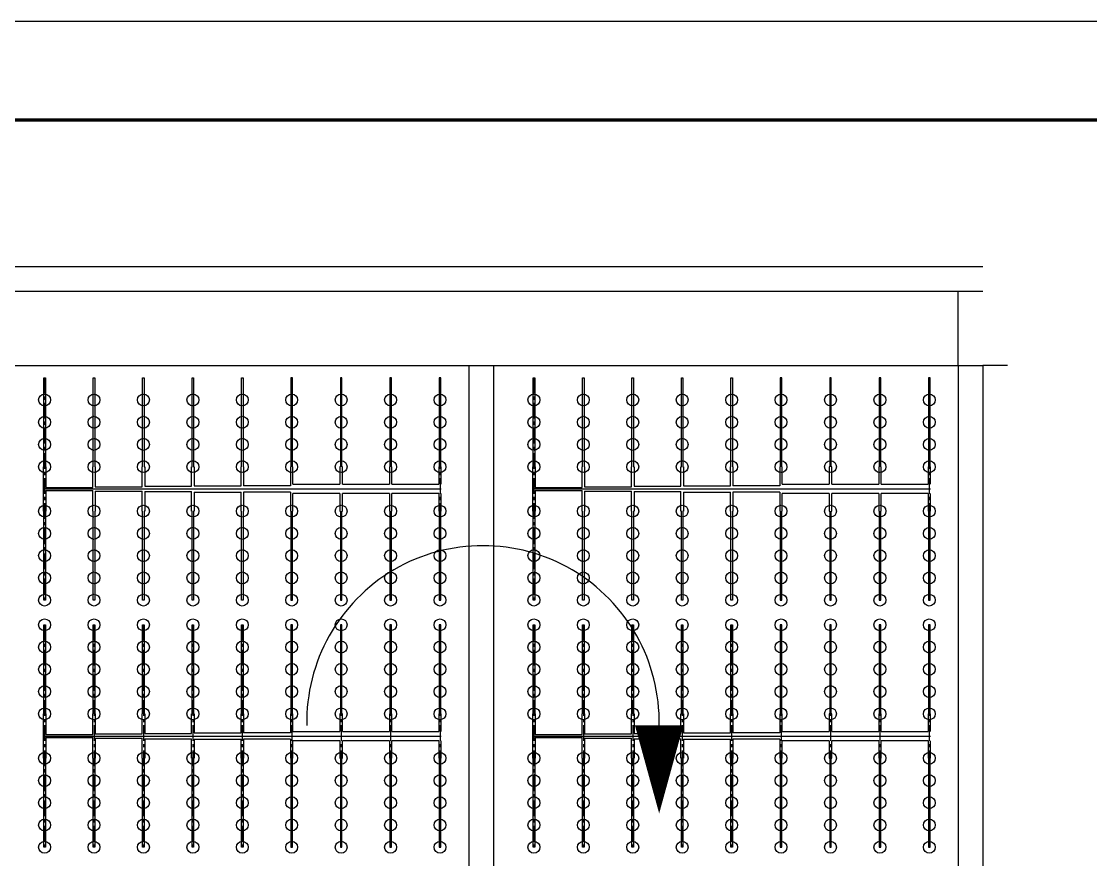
# Model space of a CAD drawing. Header units: millimetres. Extents: x -299291 to 688124, y -407813 to 623474.
# Drawn here: x -236312 to -214679, y 101980 to 118940 of the extents above; entities that cross this region are included whole.
import ezdxf

# ---------------------------------------------------------------- set-up
doc = ezdxf.new("R2010")
doc.units = ezdxf.units.MM
doc.linetypes.add('CENTER', pattern=[50.8, 31.75, -6.35, 6.35, -6.35])
doc.layers.add('轴线', color=6, linetype='CENTER')
doc.layers.add('边框粗', color=7, linetype='Continuous', lineweight=100)

msp = doc.modelspace()

# ---------------------------------------------------------------- linework, layer by layer
at = {"ltscale": 10}
for p, q in [((-286161.202, 113980.27), (-216861.202, 113980.27)), ((-286161.202, 113480.27), (-216861.202, 113480.27)), ((-217361.202, 111980.27), (-217361.202, 113480.27)), ((-236661.202, 111980.27), (-227261.202, 111980.27)), ((-227261.202, 111980.27), (-227261.202, 87627.619)), ((-227261.202, 111980.27), (-226761.202, 111980.27)), ((-227261.202, 111980.27), (-227261.202, 90653.898)), ((-227011.202, 111980.27), (-226008.786, 111980.27)), ((-226761.202, 111980.27), (-226761.202, 85302.57)), ((-226761.202, 111980.27), (-217361.202, 111980.27)), ((-226761.202, 111980.27), (-226761.202, 87154.41)), ((-217361.202, 111980.27), (-217361.202, 87091.069)), ((-217361.202, 111980.27), (-216861.202, 111980.27)), ((-217361.202, 111980.27), (-217361.202, 90653.898)), ((-216861.202, 111980.27), (-216861.202, 84229.47)), ((-216361.202, 111980.27), (-216861.202, 111980.27)), ((-216861.202, 111980.27), (-216861.202, 84229.47)), ((-235858.257, 111730.27), (-235826.257, 111730.27)), ((-235858.257, 109930.27), (-235858.257, 111730.27)), ((-235826.257, 111730.27), (-235826.257, 109930.27)), ((-234858.257, 111730.27), (-234826.257, 111730.27)), ((-234858.257, 109930.27), (-234858.257, 111730.27)), ((-234826.257, 111730.27), (-234826.257, 109930.27)), ((-233858.257, 111730.27), (-233826.257, 111730.27)), ((-233858.257, 109930.27), (-233858.257, 111730.27)), ((-233826.257, 111730.27), (-233826.257, 109930.27)), ((-232858.257, 111730.27), (-232826.257, 111730.27)), ((-232858.257, 109930.27), (-232858.257, 111730.27)), ((-232826.257, 111730.27), (-232826.257, 109930.27)), ((-231858.257, 111730.27), (-231826.257, 111730.27)), ((-231858.257, 109930.27), (-231858.257, 111730.27)), ((-231826.257, 111730.27), (-231826.257, 109930.27)), ((-230826.257, 111730.27), (-230858.257, 111730.27)), ((-230858.257, 111730.27), (-230858.257, 109930.27)), ((-230826.257, 109930.27), (-230826.257, 111730.27)), ((-229826.257, 111730.27), (-229858.257, 111730.27)), ((-229858.257, 111730.27), (-229858.257, 109930.27)), ((-229826.257, 109930.27), (-229826.257, 111730.27)), ((-228826.257, 111730.27), (-228858.257, 111730.27)), ((-228858.257, 111730.27), (-228858.257, 109930.27)), ((-228826.257, 109930.27), (-228826.257, 111730.27)), ((-227826.257, 111730.27), (-227858.257, 111730.27)), ((-227858.257, 111730.27), (-227858.257, 109930.27)), ((-227826.257, 109930.27), (-227826.257, 111730.27)), ((-225958.257, 111730.27), (-225926.257, 111730.27)), ((-225958.257, 109930.27), (-225958.257, 111730.27)), ((-225926.257, 111730.27), (-225926.257, 109930.27)), ((-224958.257, 111730.27), (-224926.257, 111730.27)), ((-224958.257, 109930.27), (-224958.257, 111730.27)), ((-224926.257, 111730.27), (-224926.257, 109930.27)), ((-223958.257, 111730.27), (-223926.257, 111730.27)), ((-223958.257, 109930.27), (-223958.257, 111730.27)), ((-223926.257, 111730.27), (-223926.257, 109930.27)), ((-222958.257, 111730.27), (-222926.257, 111730.27)), ((-222958.257, 109930.27), (-222958.257, 111730.27)), ((-222926.257, 111730.27), (-222926.257, 109930.27)), ((-221958.257, 111730.27), (-221926.257, 111730.27)), ((-221958.257, 109930.27), (-221958.257, 111730.27)), ((-221926.257, 111730.27), (-221926.257, 109930.27)), ((-220926.257, 111730.27), (-220958.257, 111730.27)), ((-220958.257, 111730.27), (-220958.257, 109930.27)), ((-220926.257, 109930.27), (-220926.257, 111730.27)), ((-219926.257, 111730.27), (-219958.257, 111730.27)), ((-219958.257, 111730.27), (-219958.257, 109930.27)), ((-219926.257, 109930.27), (-219926.257, 111730.27)), ((-218926.257, 111730.27), (-218958.257, 111730.27)), ((-218958.257, 111730.27), (-218958.257, 109930.27)), ((-218926.257, 109930.27), (-218926.257, 111730.27)), ((-217926.257, 111730.27), (-217958.257, 111730.27)), ((-217958.257, 111730.27), (-217958.257, 109930.27)), ((-217926.257, 109930.27), (-217926.257, 111730.27)), ((-235867.257, 109030.27), (-235867.257, 109930.27)), ((-235867.257, 109930.27), (-235858.257, 109930.27)), ((-235826.257, 109930.27), (-235817.257, 109930.27)), ((-235817.257, 109930.27), (-235817.257, 109510.27)), ((-234867.257, 109510.27), (-234867.257, 109930.27)), ((-234867.257, 109930.27), (-234858.257, 109930.27)), ((-234826.257, 109930.27), (-234817.257, 109930.27)), ((-234817.257, 109930.27), (-234817.257, 109525.27)), ((-233867.257, 109525.27), (-233867.257, 109930.27)), ((-233867.257, 109930.27), (-233858.257, 109930.27)), ((-233826.257, 109930.27), (-233817.257, 109930.27)), ((-233817.257, 109930.27), (-233817.257, 109535.27)), ((-232867.257, 109535.27), (-232867.257, 109930.27)), ((-232867.257, 109930.27), (-232858.257, 109930.27)), ((-232826.257, 109930.27), (-232817.257, 109930.27)), ((-232817.257, 109930.27), (-232817.257, 109545.27)), ((-231867.257, 109545.27), (-231867.257, 109930.27)), ((-231867.257, 109930.27), (-231858.257, 109930.27)), ((-231826.257, 109930.27), (-231817.257, 109930.27)), ((-231817.257, 109930.27), (-231817.257, 109545.27)), ((-230858.257, 109930.27), (-230867.257, 109930.27)), ((-230867.257, 109930.27), (-230867.257, 109545.27)), ((-230817.257, 109930.27), (-230826.257, 109930.27)), ((-230817.257, 109575.27), (-230817.257, 109930.27)), ((-229858.257, 109930.27), (-229867.257, 109930.27)), ((-229867.257, 109930.27), (-229867.257, 109575.27)), ((-229817.257, 109930.27), (-229826.257, 109930.27)), ((-229817.257, 109575.27), (-229817.257, 109930.27)), ((-228858.257, 109930.27), (-228867.257, 109930.27)), ((-228867.257, 109930.27), (-228867.257, 109575.27)), ((-228817.257, 109930.27), (-228826.257, 109930.27)), ((-228817.257, 109575.27), (-228817.257, 109930.27)), ((-227858.257, 109930.27), (-227867.257, 109930.27)), ((-227867.257, 109930.27), (-227867.257, 109575.27)), ((-227817.257, 109930.27), (-227826.257, 109930.27)), ((-227817.257, 109575.27), (-227817.257, 109930.27)), ((-225967.257, 109030.27), (-225967.257, 109930.27)), ((-225967.257, 109930.27), (-225958.257, 109930.27)), ((-225926.257, 109930.27), (-225917.257, 109930.27)), ((-225917.257, 109930.27), (-225917.257, 109510.27)), ((-224967.257, 109510.27), (-224967.257, 109930.27)), ((-224967.257, 109930.27), (-224958.257, 109930.27)), ((-224926.257, 109930.27), (-224917.257, 109930.27)), ((-224917.257, 109930.27), (-224917.257, 109525.27)), ((-223967.257, 109525.27), (-223967.257, 109930.27)), ((-223967.257, 109930.27), (-223958.257, 109930.27)), ((-223926.257, 109930.27), (-223917.257, 109930.27)), ((-223917.257, 109930.27), (-223917.257, 109535.27)), ((-222967.257, 109535.27), (-222967.257, 109930.27)), ((-222967.257, 109930.27), (-222958.257, 109930.27)), ((-222926.257, 109930.27), (-222917.257, 109930.27)), ((-222917.257, 109930.27), (-222917.257, 109545.27)), ((-221967.257, 109545.27), (-221967.257, 109930.27)), ((-221967.257, 109930.27), (-221958.257, 109930.27)), ((-221926.257, 109930.27), (-221917.257, 109930.27)), ((-221917.257, 109930.27), (-221917.257, 109545.27)), ((-220958.257, 109930.27), (-220967.257, 109930.27)), ((-220967.257, 109930.27), (-220967.257, 109545.27)), ((-220917.257, 109930.27), (-220926.257, 109930.27)), ((-220917.257, 109575.27), (-220917.257, 109930.27)), ((-219958.257, 109930.27), (-219967.257, 109930.27)), ((-219967.257, 109930.27), (-219967.257, 109575.27)), ((-219917.257, 109930.27), (-219926.257, 109930.27)), ((-219917.257, 109575.27), (-219917.257, 109930.27)), ((-218958.257, 109930.27), (-218967.257, 109930.27)), ((-218967.257, 109930.27), (-218967.257, 109575.27)), ((-218917.257, 109930.27), (-218926.257, 109930.27)), ((-218917.257, 109575.27), (-218917.257, 109930.27)), ((-217958.257, 109930.27), (-217967.257, 109930.27)), ((-217967.257, 109930.27), (-217967.257, 109575.27)), ((-217917.257, 109930.27), (-217926.257, 109930.27)), ((-217917.257, 109575.27), (-217917.257, 109930.27)), ((-235817.257, 109480.27), (-235842.2, 109480.27)), ((-235817.257, 109510.27), (-234867.257, 109510.27)), ((-235817.257, 109480.27), (-227817.257, 109480.27)), ((-234817.257, 109525.27), (-233867.257, 109525.27)), ((-233817.257, 109535.27), (-232867.257, 109535.27)), ((-232817.257, 109545.27), (-231867.257, 109545.27)), ((-230867.257, 109545.27), (-231817.257, 109545.27)), ((-230817.257, 109575.27), (-229867.257, 109575.27)), ((-229817.257, 109575.27), (-228867.257, 109575.27)), ((-228817.257, 109575.27), (-227867.257, 109575.27)), ((-225917.257, 109480.27), (-225942.2, 109480.27)), ((-225917.257, 109510.27), (-224967.257, 109510.27)), ((-225917.257, 109480.27), (-217917.257, 109480.27)), ((-224917.257, 109525.27), (-223967.257, 109525.27)), ((-223917.257, 109535.27), (-222967.257, 109535.27)), ((-222917.257, 109545.27), (-221967.257, 109545.27)), ((-220967.257, 109545.27), (-221917.257, 109545.27)), ((-220917.257, 109575.27), (-219967.257, 109575.27)), ((-219917.257, 109575.27), (-218967.257, 109575.27)), ((-218917.257, 109575.27), (-217967.257, 109575.27)), ((-235817.257, 109450.27), (-235817.257, 109030.27)), ((-235817.257, 109450.27), (-234867.257, 109450.27)), ((-234867.257, 109030.27), (-234867.257, 109450.27)), ((-234817.257, 109435.27), (-234817.257, 109030.27)), ((-234817.257, 109435.27), (-233867.257, 109435.27)), ((-233867.257, 109030.27), (-233867.257, 109435.27)), ((-233817.257, 109425.27), (-233817.257, 109030.27)), ((-233817.257, 109425.27), (-232867.257, 109425.27)), ((-232867.257, 109030.27), (-232867.257, 109425.27)), ((-232817.257, 109415.27), (-232817.257, 109030.27)), ((-232817.257, 109415.27), (-231867.257, 109415.27)), ((-231867.257, 109030.27), (-231867.257, 109415.27)), ((-231817.257, 109415.27), (-231817.257, 109030.27)), ((-230867.257, 109415.27), (-231817.257, 109415.27)), ((-230867.257, 109415.27), (-230867.257, 109030.27)), ((-230817.257, 109030.27), (-230817.257, 109385.27)), ((-229867.257, 109385.27), (-230817.257, 109385.27)), ((-229867.257, 109385.27), (-229867.257, 109030.27)), ((-229817.257, 109030.27), (-229817.257, 109385.27)), ((-228867.257, 109385.27), (-229817.257, 109385.27)), ((-228867.257, 109385.27), (-228867.257, 109030.27)), ((-228817.257, 109030.27), (-228817.257, 109385.27)), ((-227867.257, 109385.27), (-228817.257, 109385.27)), ((-227867.257, 109385.27), (-227867.257, 109030.27)), ((-227817.257, 109030.27), (-227817.257, 109385.27)), ((-225917.257, 109450.27), (-225917.257, 109030.27)), ((-225917.257, 109450.27), (-224967.257, 109450.27)), ((-224967.257, 109030.27), (-224967.257, 109450.27)), ((-224917.257, 109435.27), (-224917.257, 109030.27)), ((-224917.257, 109435.27), (-223967.257, 109435.27)), ((-223967.257, 109030.27), (-223967.257, 109435.27)), ((-223917.257, 109425.27), (-223917.257, 109030.27)), ((-223917.257, 109425.27), (-222967.257, 109425.27)), ((-222967.257, 109030.27), (-222967.257, 109425.27)), ((-222917.257, 109415.27), (-222917.257, 109030.27)), ((-222917.257, 109415.27), (-221967.257, 109415.27)), ((-221967.257, 109030.27), (-221967.257, 109415.27)), ((-221917.257, 109415.27), (-221917.257, 109030.27)), ((-220967.257, 109415.27), (-221917.257, 109415.27)), ((-220967.257, 109415.27), (-220967.257, 109030.27)), ((-220917.257, 109030.27), (-220917.257, 109385.27)), ((-219967.257, 109385.27), (-220917.257, 109385.27)), ((-219967.257, 109385.27), (-219967.257, 109030.27)), ((-219917.257, 109030.27), (-219917.257, 109385.27)), ((-218967.257, 109385.27), (-219917.257, 109385.27)), ((-218967.257, 109385.27), (-218967.257, 109030.27)), ((-218917.257, 109030.27), (-218917.257, 109385.27)), ((-217967.257, 109385.27), (-218917.257, 109385.27)), ((-217967.257, 109385.27), (-217967.257, 109030.27)), ((-217917.257, 109030.27), (-217917.257, 109385.27)), ((-235858.257, 109030.27), (-235867.257, 109030.27)), ((-235858.257, 107230.27), (-235858.257, 109030.27)), ((-235817.257, 109030.27), (-235826.257, 109030.27)), ((-235826.257, 109030.27), (-235826.257, 107230.27)), ((-234858.257, 109030.27), (-234867.257, 109030.27)), ((-234858.257, 107230.27), (-234858.257, 109030.27)), ((-234817.257, 109030.27), (-234826.257, 109030.27)), ((-234826.257, 109030.27), (-234826.257, 107230.27)), ((-233858.257, 109030.27), (-233867.257, 109030.27)), ((-233858.257, 107230.27), (-233858.257, 109030.27)), ((-233817.257, 109030.27), (-233826.257, 109030.27)), ((-233826.257, 109030.27), (-233826.257, 107230.27)), ((-232858.257, 109030.27), (-232867.257, 109030.27)), ((-232858.257, 107230.27), (-232858.257, 109030.27)), ((-232817.257, 109030.27), (-232826.257, 109030.27)), ((-232826.257, 109030.27), (-232826.257, 107230.27)), ((-231858.257, 109030.27), (-231867.257, 109030.27)), ((-231858.257, 107230.27), (-231858.257, 109030.27)), ((-231817.257, 109030.27), (-231826.257, 109030.27)), ((-231826.257, 109030.27), (-231826.257, 107230.27)), ((-230867.257, 109030.27), (-230858.257, 109030.27)), ((-230858.257, 109030.27), (-230858.257, 107230.27)), ((-230826.257, 107230.27), (-230826.257, 109030.27)), ((-230826.257, 109030.27), (-230817.257, 109030.27)), ((-229867.257, 109030.27), (-229858.257, 109030.27)), ((-229858.257, 109030.27), (-229858.257, 107230.27)), ((-229826.257, 107230.27), (-229826.257, 109030.27)), ((-229826.257, 109030.27), (-229817.257, 109030.27)), ((-228867.257, 109030.27), (-228858.257, 109030.27)), ((-228858.257, 109030.27), (-228858.257, 107230.27)), ((-228826.257, 107230.27), (-228826.257, 109030.27)), ((-228826.257, 109030.27), (-228817.257, 109030.27)), ((-227867.257, 109030.27), (-227858.257, 109030.27)), ((-227858.257, 109030.27), (-227858.257, 107230.27)), ((-227826.257, 107230.27), (-227826.257, 109030.27)), ((-227826.257, 109030.27), (-227817.257, 109030.27)), ((-225958.257, 109030.27), (-225967.257, 109030.27)), ((-225958.257, 107230.27), (-225958.257, 109030.27)), ((-225917.257, 109030.27), (-225926.257, 109030.27)), ((-225926.257, 109030.27), (-225926.257, 107230.27)), ((-224958.257, 109030.27), (-224967.257, 109030.27)), ((-224958.257, 107230.27), (-224958.257, 109030.27)), ((-224917.257, 109030.27), (-224926.257, 109030.27)), ((-224926.257, 109030.27), (-224926.257, 107230.27)), ((-223958.257, 109030.27), (-223967.257, 109030.27)), ((-223958.257, 107230.27), (-223958.257, 109030.27)), ((-223917.257, 109030.27), (-223926.257, 109030.27)), ((-223926.257, 109030.27), (-223926.257, 107230.27)), ((-222958.257, 109030.27), (-222967.257, 109030.27)), ((-222958.257, 107230.27), (-222958.257, 109030.27)), ((-222917.257, 109030.27), (-222926.257, 109030.27)), ((-222926.257, 109030.27), (-222926.257, 107230.27)), ((-221958.257, 109030.27), (-221967.257, 109030.27)), ((-221958.257, 107230.27), (-221958.257, 109030.27)), ((-221917.257, 109030.27), (-221926.257, 109030.27)), ((-221926.257, 109030.27), (-221926.257, 107230.27)), ((-220967.257, 109030.27), (-220958.257, 109030.27)), ((-220958.257, 109030.27), (-220958.257, 107230.27)), ((-220926.257, 107230.27), (-220926.257, 109030.27)), ((-220926.257, 109030.27), (-220917.257, 109030.27)), ((-219967.257, 109030.27), (-219958.257, 109030.27)), ((-219958.257, 109030.27), (-219958.257, 107230.27)), ((-219926.257, 107230.27), (-219926.257, 109030.27)), ((-219926.257, 109030.27), (-219917.257, 109030.27)), ((-218967.257, 109030.27), (-218958.257, 109030.27)), ((-218958.257, 109030.27), (-218958.257, 107230.27)), ((-218926.257, 107230.27), (-218926.257, 109030.27)), ((-218926.257, 109030.27), (-218917.257, 109030.27)), ((-217967.257, 109030.27), (-217958.257, 109030.27)), ((-217958.257, 109030.27), (-217958.257, 107230.27)), ((-217926.257, 107230.27), (-217926.257, 109030.27)), ((-217926.257, 109030.27), (-217917.257, 109030.27)), ((-235826.257, 107230.27), (-235858.257, 107230.27)), ((-234826.257, 107230.27), (-234858.257, 107230.27)), ((-233826.257, 107230.27), (-233858.257, 107230.27)), ((-232826.257, 107230.27), (-232858.257, 107230.27)), ((-231826.257, 107230.27), (-231858.257, 107230.27)), ((-230858.257, 107230.27), (-230826.257, 107230.27)), ((-229858.257, 107230.27), (-229826.257, 107230.27)), ((-228858.257, 107230.27), (-228826.257, 107230.27)), ((-227858.257, 107230.27), (-227826.257, 107230.27)), ((-225926.257, 107230.27), (-225958.257, 107230.27)), ((-224926.257, 107230.27), (-224958.257, 107230.27)), ((-223926.257, 107230.27), (-223958.257, 107230.27)), ((-222926.257, 107230.27), (-222958.257, 107230.27)), ((-221926.257, 107230.27), (-221958.257, 107230.27)), ((-220958.257, 107230.27), (-220926.257, 107230.27)), ((-219958.257, 107230.27), (-219926.257, 107230.27)), ((-218958.257, 107230.27), (-218926.257, 107230.27)), ((-217958.257, 107230.27), (-217926.257, 107230.27)), ((-235858.257, 106730.27), (-235826.257, 106730.27)), ((-235858.257, 104930.27), (-235858.257, 106730.27)), ((-235826.257, 106730.27), (-235826.257, 104930.27)), ((-234858.257, 106730.27), (-234826.257, 106730.27)), ((-234858.257, 104930.27), (-234858.257, 106730.27)), ((-234826.257, 106730.27), (-234826.257, 104930.27)), ((-233858.257, 106730.27), (-233826.257, 106730.27)), ((-233858.257, 104930.27), (-233858.257, 106730.27)), ((-233826.257, 106730.27), (-233826.257, 104930.27)), ((-232858.257, 106730.27), (-232826.257, 106730.27)), ((-232858.257, 104930.27), (-232858.257, 106730.27)), ((-232826.257, 106730.27), (-232826.257, 104930.27)), ((-231858.257, 106730.27), (-231826.257, 106730.27)), ((-231858.257, 104930.27), (-231858.257, 106730.27)), ((-231826.257, 106730.27), (-231826.257, 104930.27)), ((-230826.257, 106730.27), (-230858.257, 106730.27)), ((-230858.257, 106730.27), (-230858.257, 104930.27)), ((-230826.257, 104930.27), (-230826.257, 106730.27)), ((-229826.257, 106730.27), (-229858.257, 106730.27)), ((-229858.257, 106730.27), (-229858.257, 104930.27)), ((-229826.257, 104930.27), (-229826.257, 106730.27)), ((-228826.257, 106730.27), (-228858.257, 106730.27)), ((-228858.257, 106730.27), (-228858.257, 104930.27)), ((-228826.257, 104930.27), (-228826.257, 106730.27)), ((-227826.257, 106730.27), (-227858.257, 106730.27)), ((-227858.257, 106730.27), (-227858.257, 104930.27)), ((-227826.257, 104930.27), (-227826.257, 106730.27)), ((-225958.257, 106730.27), (-225926.257, 106730.27)), ((-225958.257, 104930.27), (-225958.257, 106730.27)), ((-225926.257, 106730.27), (-225926.257, 104930.27)), ((-224958.257, 106730.27), (-224926.257, 106730.27)), ((-224958.257, 104930.27), (-224958.257, 106730.27)), ((-224926.257, 106730.27), (-224926.257, 104930.27)), ((-223958.257, 106730.27), (-223926.257, 106730.27)), ((-223958.257, 104930.27), (-223958.257, 106730.27)), ((-223926.257, 106730.27), (-223926.257, 104930.27)), ((-222958.257, 106730.27), (-222926.257, 106730.27)), ((-222958.257, 104930.27), (-222958.257, 106730.27)), ((-222926.257, 106730.27), (-222926.257, 104930.27)), ((-221958.257, 106730.27), (-221926.257, 106730.27)), ((-221958.257, 104930.27), (-221958.257, 106730.27)), ((-221926.257, 106730.27), (-221926.257, 104930.27)), ((-220926.257, 106730.27), (-220958.257, 106730.27)), ((-220958.257, 106730.27), (-220958.257, 104930.27)), ((-220926.257, 104930.27), (-220926.257, 106730.27)), ((-219926.257, 106730.27), (-219958.257, 106730.27)), ((-219958.257, 106730.27), (-219958.257, 104930.27)), ((-219926.257, 104930.27), (-219926.257, 106730.27)), ((-218926.257, 106730.27), (-218958.257, 106730.27)), ((-218958.257, 106730.27), (-218958.257, 104930.27)), ((-218926.257, 104930.27), (-218926.257, 106730.27)), ((-217926.257, 106730.27), (-217958.257, 106730.27)), ((-217958.257, 106730.27), (-217958.257, 104930.27)), ((-217926.257, 104930.27), (-217926.257, 106730.27)), ((-235867.257, 104030.27), (-235867.257, 104930.27)), ((-235867.257, 104930.27), (-235858.257, 104930.27)), ((-235826.257, 104930.27), (-235817.257, 104930.27)), ((-235817.257, 104930.27), (-235817.257, 104510.27)), ((-234867.257, 104510.27), (-234867.257, 104930.27)), ((-234867.257, 104930.27), (-234858.257, 104930.27)), ((-234826.257, 104930.27), (-234817.257, 104930.27)), ((-234817.257, 104930.27), (-234817.257, 104525.27)), ((-233867.257, 104525.27), (-233867.257, 104930.27)), ((-233867.257, 104930.27), (-233858.257, 104930.27)), ((-233826.257, 104930.27), (-233817.257, 104930.27)), ((-233817.257, 104930.27), (-233817.257, 104535.27)), ((-232867.257, 104535.27), (-232867.257, 104930.27)), ((-232867.257, 104930.27), (-232858.257, 104930.27)), ((-232826.257, 104930.27), (-232817.257, 104930.27)), ((-232817.257, 104930.27), (-232817.257, 104545.27)), ((-231867.257, 104545.27), (-231867.257, 104930.27)), ((-231867.257, 104930.27), (-231858.257, 104930.27)), ((-231826.257, 104930.27), (-231817.257, 104930.27)), ((-231817.257, 104930.27), (-231817.257, 104545.27)), ((-230858.257, 104930.27), (-230867.257, 104930.27)), ((-230867.257, 104930.27), (-230867.257, 104545.27)), ((-230817.257, 104930.27), (-230826.257, 104930.27)), ((-230817.257, 104575.27), (-230817.257, 104930.27)), ((-229858.257, 104930.27), (-229867.257, 104930.27)), ((-229867.257, 104930.27), (-229867.257, 104575.27)), ((-229817.257, 104930.27), (-229826.257, 104930.27)), ((-229817.257, 104575.27), (-229817.257, 104930.27)), ((-228858.257, 104930.27), (-228867.257, 104930.27)), ((-228867.257, 104930.27), (-228867.257, 104575.27)), ((-228817.257, 104930.27), (-228826.257, 104930.27)), ((-228817.257, 104575.27), (-228817.257, 104930.27)), ((-227858.257, 104930.27), (-227867.257, 104930.27)), ((-227867.257, 104930.27), (-227867.257, 104575.27)), ((-227817.257, 104930.27), (-227826.257, 104930.27)), ((-227817.257, 104575.27), (-227817.257, 104930.27)), ((-225967.257, 104030.27), (-225967.257, 104930.27)), ((-225967.257, 104930.27), (-225958.257, 104930.27)), ((-225926.257, 104930.27), (-225917.257, 104930.27)), ((-225917.257, 104930.27), (-225917.257, 104510.27)), ((-224967.257, 104510.27), (-224967.257, 104930.27)), ((-224967.257, 104930.27), (-224958.257, 104930.27)), ((-224926.257, 104930.27), (-224917.257, 104930.27)), ((-224917.257, 104930.27), (-224917.257, 104525.27)), ((-223967.257, 104525.27), (-223967.257, 104930.27)), ((-223967.257, 104930.27), (-223958.257, 104930.27)), ((-223926.257, 104930.27), (-223917.257, 104930.27)), ((-223917.257, 104930.27), (-223917.257, 104535.27)), ((-222967.257, 104535.27), (-222967.257, 104930.27)), ((-222967.257, 104930.27), (-222958.257, 104930.27)), ((-222926.257, 104930.27), (-222917.257, 104930.27)), ((-222917.257, 104930.27), (-222917.257, 104545.27)), ((-221967.257, 104545.27), (-221967.257, 104930.27)), ((-221967.257, 104930.27), (-221958.257, 104930.27)), ((-221926.257, 104930.27), (-221917.257, 104930.27)), ((-221917.257, 104930.27), (-221917.257, 104545.27)), ((-220958.257, 104930.27), (-220967.257, 104930.27)), ((-220967.257, 104930.27), (-220967.257, 104545.27)), ((-220917.257, 104930.27), (-220926.257, 104930.27)), ((-220917.257, 104575.27), (-220917.257, 104930.27)), ((-219958.257, 104930.27), (-219967.257, 104930.27)), ((-219967.257, 104930.27), (-219967.257, 104575.27)), ((-219917.257, 104930.27), (-219926.257, 104930.27)), ((-219917.257, 104575.27), (-219917.257, 104930.27)), ((-218958.257, 104930.27), (-218967.257, 104930.27)), ((-218967.257, 104930.27), (-218967.257, 104575.27)), ((-218917.257, 104930.27), (-218926.257, 104930.27)), ((-218917.257, 104575.27), (-218917.257, 104930.27)), ((-217958.257, 104930.27), (-217967.257, 104930.27)), ((-217967.257, 104930.27), (-217967.257, 104575.27)), ((-217917.257, 104930.27), (-217926.257, 104930.27)), ((-217917.257, 104575.27), (-217917.257, 104930.27)), ((-235817.257, 104510.27), (-234867.257, 104510.27)), ((-234817.257, 104525.27), (-233867.257, 104525.27)), ((-233817.257, 104535.27), (-232867.257, 104535.27)), ((-232817.257, 104545.27), (-231867.257, 104545.27)), ((-230867.257, 104545.27), (-231817.257, 104545.27)), ((-230817.257, 104575.27), (-229867.257, 104575.27)), ((-229817.257, 104575.27), (-228867.257, 104575.27)), ((-228817.257, 104575.27), (-227867.257, 104575.27)), ((-225917.257, 104510.27), (-224967.257, 104510.27)), ((-224917.257, 104525.27), (-223967.257, 104525.27)), ((-223917.257, 104535.27), (-222967.257, 104535.27)), ((-222917.257, 104545.27), (-221967.257, 104545.27)), ((-220967.257, 104545.27), (-221917.257, 104545.27)), ((-220917.257, 104575.27), (-219967.257, 104575.27)), ((-219917.257, 104575.27), (-218967.257, 104575.27)), ((-218917.257, 104575.27), (-217967.257, 104575.27)), ((-235842.257, 104480.27), (-227817.257, 104480.27)), ((-235817.257, 104450.27), (-235817.257, 104030.27)), ((-235817.257, 104450.27), (-234867.257, 104450.27)), ((-234867.257, 104030.27), (-234867.257, 104450.27)), ((-234817.257, 104435.27), (-234817.257, 104030.27)), ((-234817.257, 104435.27), (-233867.257, 104435.27)), ((-233867.257, 104030.27), (-233867.257, 104435.27)), ((-233817.257, 104425.27), (-233817.257, 104030.27)), ((-233817.257, 104425.27), (-232867.257, 104425.27)), ((-232867.257, 104030.27), (-232867.257, 104425.27)), ((-232817.257, 104415.27), (-232817.257, 104030.27)), ((-232817.257, 104415.27), (-231867.257, 104415.27)), ((-231867.257, 104030.27), (-231867.257, 104415.27)), ((-231817.257, 104415.27), (-231817.257, 104030.27)), ((-230867.257, 104415.27), (-231817.257, 104415.27)), ((-230867.257, 104415.27), (-230867.257, 104030.27)), ((-230817.257, 104030.27), (-230817.257, 104385.27)), ((-229867.257, 104385.27), (-230817.257, 104385.27)), ((-229867.257, 104385.27), (-229867.257, 104030.27)), ((-229817.257, 104030.27), (-229817.257, 104385.27)), ((-228867.257, 104385.27), (-229817.257, 104385.27)), ((-228867.257, 104385.27), (-228867.257, 104030.27)), ((-228817.257, 104030.27), (-228817.257, 104385.27)), ((-227867.257, 104385.27), (-228817.257, 104385.27)), ((-227867.257, 104385.27), (-227867.257, 104030.27)), ((-227817.257, 104030.27), (-227817.257, 104385.27)), ((-225942.257, 104480.27), (-217917.257, 104480.27)), ((-225917.257, 104450.27), (-225917.257, 104030.27)), ((-225917.257, 104450.27), (-224967.257, 104450.27)), ((-224967.257, 104030.27), (-224967.257, 104450.27)), ((-224917.257, 104435.27), (-224917.257, 104030.27)), ((-224917.257, 104435.27), (-223967.257, 104435.27)), ((-223967.257, 104030.27), (-223967.257, 104435.27)), ((-223917.257, 104425.27), (-223917.257, 104030.27)), ((-223917.257, 104425.27), (-222967.257, 104425.27)), ((-222967.257, 104030.27), (-222967.257, 104425.27)), ((-222917.257, 104415.27), (-222917.257, 104030.27)), ((-222917.257, 104415.27), (-221967.257, 104415.27)), ((-221967.257, 104030.27), (-221967.257, 104415.27)), ((-221917.257, 104415.27), (-221917.257, 104030.27)), ((-220967.257, 104415.27), (-221917.257, 104415.27)), ((-220967.257, 104415.27), (-220967.257, 104030.27)), ((-220917.257, 104030.27), (-220917.257, 104385.27)), ((-219967.257, 104385.27), (-220917.257, 104385.27)), ((-219967.257, 104385.27), (-219967.257, 104030.27)), ((-219917.257, 104030.27), (-219917.257, 104385.27)), ((-218967.257, 104385.27), (-219917.257, 104385.27)), ((-218967.257, 104385.27), (-218967.257, 104030.27)), ((-218917.257, 104030.27), (-218917.257, 104385.27)), ((-217967.257, 104385.27), (-218917.257, 104385.27)), ((-217967.257, 104385.27), (-217967.257, 104030.27)), ((-217917.257, 104030.27), (-217917.257, 104385.27)), ((-235858.257, 104030.27), (-235867.257, 104030.27)), ((-235858.257, 102230.27), (-235858.257, 104030.27)), ((-235817.257, 104030.27), (-235826.257, 104030.27)), ((-235826.257, 104030.27), (-235826.257, 102230.27)), ((-234858.257, 104030.27), (-234867.257, 104030.27)), ((-234858.257, 102230.27), (-234858.257, 104030.27)), ((-234817.257, 104030.27), (-234826.257, 104030.27)), ((-234826.257, 104030.27), (-234826.257, 102230.27)), ((-233858.257, 104030.27), (-233867.257, 104030.27)), ((-233858.257, 102230.27), (-233858.257, 104030.27)), ((-233817.257, 104030.27), (-233826.257, 104030.27)), ((-233826.257, 104030.27), (-233826.257, 102230.27)), ((-232858.257, 104030.27), (-232867.257, 104030.27)), ((-232858.257, 102230.27), (-232858.257, 104030.27)), ((-232817.257, 104030.27), (-232826.257, 104030.27)), ((-232826.257, 104030.27), (-232826.257, 102230.27)), ((-231858.257, 104030.27), (-231867.257, 104030.27)), ((-231858.257, 102230.27), (-231858.257, 104030.27)), ((-231817.257, 104030.27), (-231826.257, 104030.27)), ((-231826.257, 104030.27), (-231826.257, 102230.27)), ((-230867.257, 104030.27), (-230858.257, 104030.27)), ((-230858.257, 104030.27), (-230858.257, 102230.27)), ((-230826.257, 102230.27), (-230826.257, 104030.27)), ((-230826.257, 104030.27), (-230817.257, 104030.27)), ((-229867.257, 104030.27), (-229858.257, 104030.27)), ((-229858.257, 104030.27), (-229858.257, 102230.27)), ((-229826.257, 102230.27), (-229826.257, 104030.27)), ((-229826.257, 104030.27), (-229817.257, 104030.27)), ((-228867.257, 104030.27), (-228858.257, 104030.27)), ((-228858.257, 104030.27), (-228858.257, 102230.27)), ((-228826.257, 102230.27), (-228826.257, 104030.27)), ((-228826.257, 104030.27), (-228817.257, 104030.27)), ((-227867.257, 104030.27), (-227858.257, 104030.27)), ((-227858.257, 104030.27), (-227858.257, 102230.27)), ((-227826.257, 102230.27), (-227826.257, 104030.27)), ((-227826.257, 104030.27), (-227817.257, 104030.27)), ((-225958.257, 104030.27), (-225967.257, 104030.27)), ((-225958.257, 102230.27), (-225958.257, 104030.27)), ((-225917.257, 104030.27), (-225926.257, 104030.27)), ((-225926.257, 104030.27), (-225926.257, 102230.27)), ((-224958.257, 104030.27), (-224967.257, 104030.27)), ((-224958.257, 102230.27), (-224958.257, 104030.27)), ((-224917.257, 104030.27), (-224926.257, 104030.27)), ((-224926.257, 104030.27), (-224926.257, 102230.27)), ((-223958.257, 104030.27), (-223967.257, 104030.27)), ((-223958.257, 102230.27), (-223958.257, 104030.27)), ((-223917.257, 104030.27), (-223926.257, 104030.27)), ((-223926.257, 104030.27), (-223926.257, 102230.27)), ((-222958.257, 104030.27), (-222967.257, 104030.27)), ((-222958.257, 102230.27), (-222958.257, 104030.27)), ((-222917.257, 104030.27), (-222926.257, 104030.27)), ((-222926.257, 104030.27), (-222926.257, 102230.27)), ((-221958.257, 104030.27), (-221967.257, 104030.27)), ((-221958.257, 102230.27), (-221958.257, 104030.27)), ((-221917.257, 104030.27), (-221926.257, 104030.27)), ((-221926.257, 104030.27), (-221926.257, 102230.27)), ((-220967.257, 104030.27), (-220958.257, 104030.27)), ((-220958.257, 104030.27), (-220958.257, 102230.27)), ((-220926.257, 102230.27), (-220926.257, 104030.27)), ((-220926.257, 104030.27), (-220917.257, 104030.27)), ((-219967.257, 104030.27), (-219958.257, 104030.27)), ((-219958.257, 104030.27), (-219958.257, 102230.27)), ((-219926.257, 102230.27), (-219926.257, 104030.27)), ((-219926.257, 104030.27), (-219917.257, 104030.27)), ((-218967.257, 104030.27), (-218958.257, 104030.27)), ((-218958.257, 104030.27), (-218958.257, 102230.27)), ((-218926.257, 102230.27), (-218926.257, 104030.27)), ((-218926.257, 104030.27), (-218917.257, 104030.27)), ((-217967.257, 104030.27), (-217958.257, 104030.27)), ((-217958.257, 104030.27), (-217958.257, 102230.27)), ((-217926.257, 102230.27), (-217926.257, 104030.27)), ((-217926.257, 104030.27), (-217917.257, 104030.27)), ((-235826.257, 102230.27), (-235858.257, 102230.27)), ((-234826.257, 102230.27), (-234858.257, 102230.27)), ((-233826.257, 102230.27), (-233858.257, 102230.27)), ((-232826.257, 102230.27), (-232858.257, 102230.27)), ((-231826.257, 102230.27), (-231858.257, 102230.27)), ((-230858.257, 102230.27), (-230826.257, 102230.27)), ((-229858.257, 102230.27), (-229826.257, 102230.27)), ((-228858.257, 102230.27), (-228826.257, 102230.27)), ((-227858.257, 102230.27), (-227826.257, 102230.27)), ((-225926.257, 102230.27), (-225958.257, 102230.27)), ((-224926.257, 102230.27), (-224958.257, 102230.27)), ((-223926.257, 102230.27), (-223958.257, 102230.27)), ((-222926.257, 102230.27), (-222958.257, 102230.27)), ((-221926.257, 102230.27), (-221958.257, 102230.27)), ((-220958.257, 102230.27), (-220926.257, 102230.27)), ((-219958.257, 102230.27), (-219926.257, 102230.27)), ((-218958.257, 102230.27), (-218926.257, 102230.27)), ((-217958.257, 102230.27), (-217926.257, 102230.27))]:
    msp.add_line(p, q, dxfattribs=at)
msp.add_lwpolyline([(-299290.955, 140.137), (-131090.955, 140.137), (-131090.955, 118940.137), (-299290.955, 118940.137)], close=True)
at = {"color": 7, "lineweight": -3}
msp.add_lwpolyline([(-223408.096, 104696.952, 981.097, 0, 0), (-223408.096, 102913.764, 0, 0, 0)], format="xyseb", dxfattribs=at)
at = {"ltscale": 10}
for centre in [(-235842.257, 111280.27), (-234842.257, 111280.27), (-233842.257, 111280.27), (-232842.257, 111280.27), (-231842.257, 111280.27), (-230842.257, 111280.27), (-229842.257, 111280.27), (-228842.257, 111280.27), (-227842.257, 111280.27), (-225942.257, 111280.27), (-224942.257, 111280.27), (-223942.257, 111280.27), (-222942.257, 111280.27), (-221942.257, 111280.27), (-220942.257, 111280.27), (-219942.257, 111280.27), (-218942.257, 111280.27), (-217942.257, 111280.27), (-235842.257, 110830.27), (-234842.257, 110830.27), (-233842.257, 110830.27), (-232842.257, 110830.27), (-231842.257, 110830.27), (-230842.257, 110830.27), (-229842.257, 110830.27), (-228842.257, 110830.27), (-227842.257, 110830.27), (-225942.257, 110830.27), (-224942.257, 110830.27), (-223942.257, 110830.27), (-222942.257, 110830.27), (-221942.257, 110830.27), (-220942.257, 110830.27), (-219942.257, 110830.27), (-218942.257, 110830.27), (-217942.257, 110830.27), (-235842.257, 110380.27), (-234842.257, 110380.27), (-233842.257, 110380.27), (-232842.257, 110380.27), (-231842.257, 110380.27), (-230842.257, 110380.27), (-229842.257, 110380.27), (-228842.257, 110380.27), (-227842.257, 110380.27), (-225942.257, 110380.27), (-224942.257, 110380.27), (-223942.257, 110380.27), (-222942.257, 110380.27), (-221942.257, 110380.27), (-220942.257, 110380.27), (-219942.257, 110380.27), (-218942.257, 110380.27), (-217942.257, 110380.27), (-235842.257, 109930.27), (-234842.257, 109930.27), (-233842.257, 109930.27), (-232842.257, 109930.27), (-231842.257, 109930.27), (-230842.257, 109930.27), (-229842.257, 109930.27), (-228842.257, 109930.27), (-227842.257, 109930.27), (-225942.257, 109930.27), (-224942.257, 109930.27), (-223942.257, 109930.27), (-222942.257, 109930.27), (-221942.257, 109930.27), (-220942.257, 109930.27), (-219942.257, 109930.27), (-218942.257, 109930.27), (-217942.257, 109930.27), (-235842.257, 109030.27), (-234842.257, 109030.27), (-233842.257, 109030.27), (-232842.257, 109030.27), (-231842.257, 109030.27), (-230842.257, 109030.27), (-229842.257, 109030.27), (-228842.257, 109030.27), (-227842.257, 109030.27), (-225942.257, 109030.27), (-224942.257, 109030.27), (-223942.257, 109030.27), (-222942.257, 109030.27), (-221942.257, 109030.27), (-220942.257, 109030.27), (-219942.257, 109030.27), (-218942.257, 109030.27), (-217942.257, 109030.27), (-235842.257, 108580.27), (-234842.257, 108580.27), (-233842.257, 108580.27), (-232842.257, 108580.27), (-231842.257, 108580.27), (-230842.257, 108580.27), (-229842.257, 108580.27), (-228842.257, 108580.27), (-227842.257, 108580.27), (-225942.257, 108580.27), (-224942.257, 108580.27), (-223942.257, 108580.27), (-222942.257, 108580.27), (-221942.257, 108580.27), (-220942.257, 108580.27), (-219942.257, 108580.27), (-218942.257, 108580.27), (-217942.257, 108580.27), (-235842.257, 108130.27), (-234842.257, 108130.27), (-233842.257, 108130.27), (-232842.257, 108130.27), (-231842.257, 108130.27), (-230842.257, 108130.27), (-229842.257, 108130.27), (-228842.257, 108130.27), (-227842.257, 108130.27), (-225942.257, 108130.27), (-224942.257, 108130.27), (-223942.257, 108130.27), (-222942.257, 108130.27), (-221942.257, 108130.27), (-220942.257, 108130.27), (-219942.257, 108130.27), (-218942.257, 108130.27), (-217942.257, 108130.27), (-235842.257, 107680.27), (-234842.257, 107680.27), (-233842.257, 107680.27), (-232842.257, 107680.27), (-231842.257, 107680.27), (-230842.257, 107680.27), (-229842.257, 107680.27), (-228842.257, 107680.27), (-227842.257, 107680.27), (-225942.257, 107680.27), (-224942.257, 107680.27), (-223942.257, 107680.27), (-222942.257, 107680.27), (-221942.257, 107680.27), (-220942.257, 107680.27), (-219942.257, 107680.27), (-218942.257, 107680.27), (-217942.257, 107680.27), (-235842.257, 107230.27), (-234842.257, 107230.27), (-233842.257, 107230.27), (-232842.257, 107230.27), (-231842.257, 107230.27), (-230842.257, 107230.27), (-229842.257, 107230.27), (-228842.257, 107230.27), (-227842.257, 107230.27), (-225942.257, 107230.27), (-224942.257, 107230.27), (-223942.257, 107230.27), (-222942.257, 107230.27), (-221942.257, 107230.27), (-220942.257, 107230.27), (-219942.257, 107230.27), (-218942.257, 107230.27), (-217942.257, 107230.27), (-235842.257, 106730.27), (-234842.257, 106730.27), (-233842.257, 106730.27), (-232842.257, 106730.27), (-231842.257, 106730.27), (-230842.257, 106730.27), (-229842.257, 106730.27), (-228842.257, 106730.27), (-227842.257, 106730.27), (-225942.257, 106730.27), (-224942.257, 106730.27), (-223942.257, 106730.27), (-222942.257, 106730.27), (-221942.257, 106730.27), (-220942.257, 106730.27), (-219942.257, 106730.27), (-218942.257, 106730.27), (-217942.257, 106730.27), (-235842.257, 106280.27), (-234842.257, 106280.27), (-233842.257, 106280.27), (-232842.257, 106280.27), (-231842.257, 106280.27), (-230842.257, 106280.27), (-229842.257, 106280.27), (-228842.257, 106280.27), (-227842.257, 106280.27), (-225942.257, 106280.27), (-224942.257, 106280.27), (-223942.257, 106280.27), (-222942.257, 106280.27), (-221942.257, 106280.27), (-220942.257, 106280.27), (-219942.257, 106280.27), (-218942.257, 106280.27), (-217942.257, 106280.27), (-235842.257, 105830.27), (-234842.257, 105830.27), (-233842.257, 105830.27), (-232842.257, 105830.27), (-231842.257, 105830.27), (-230842.257, 105830.27), (-229842.257, 105830.27), (-228842.257, 105830.27), (-227842.257, 105830.27), (-225942.257, 105830.27), (-224942.257, 105830.27), (-223942.257, 105830.27), (-222942.257, 105830.27), (-221942.257, 105830.27), (-220942.257, 105830.27), (-219942.257, 105830.27), (-218942.257, 105830.27), (-217942.257, 105830.27), (-235842.257, 105380.27), (-234842.257, 105380.27), (-233842.257, 105380.27), (-232842.257, 105380.27), (-231842.257, 105380.27), (-230842.257, 105380.27), (-229842.257, 105380.27), (-228842.257, 105380.27), (-227842.257, 105380.27), (-225942.257, 105380.27), (-224942.257, 105380.27), (-223942.257, 105380.27), (-222942.257, 105380.27), (-221942.257, 105380.27), (-220942.257, 105380.27), (-219942.257, 105380.27), (-218942.257, 105380.27), (-217942.257, 105380.27), (-235842.257, 104930.27), (-234842.257, 104930.27), (-233842.257, 104930.27), (-232842.257, 104930.27), (-231842.257, 104930.27), (-230842.257, 104930.27), (-229842.257, 104930.27), (-228842.257, 104930.27), (-227842.257, 104930.27), (-225942.257, 104930.27), (-224942.257, 104930.27), (-223942.257, 104930.27), (-222942.257, 104930.27), (-221942.257, 104930.27), (-220942.257, 104930.27), (-219942.257, 104930.27), (-218942.257, 104930.27), (-217942.257, 104930.27), (-235842.257, 104030.27), (-234842.257, 104030.27), (-233842.257, 104030.27), (-232842.257, 104030.27), (-231842.257, 104030.27), (-230842.257, 104030.27), (-229842.257, 104030.27), (-228842.257, 104030.27), (-227842.257, 104030.27), (-225942.257, 104030.27), (-224942.257, 104030.27), (-223942.257, 104030.27), (-222942.257, 104030.27), (-221942.257, 104030.27), (-220942.257, 104030.27), (-219942.257, 104030.27), (-218942.257, 104030.27), (-217942.257, 104030.27), (-235842.257, 103580.27), (-234842.257, 103580.27), (-233842.257, 103580.27), (-232842.257, 103580.27), (-231842.257, 103580.27), (-230842.257, 103580.27), (-229842.257, 103580.27), (-228842.257, 103580.27), (-227842.257, 103580.27), (-225942.257, 103580.27), (-224942.257, 103580.27), (-223942.257, 103580.27), (-222942.257, 103580.27), (-221942.257, 103580.27), (-220942.257, 103580.27), (-219942.257, 103580.27), (-218942.257, 103580.27), (-217942.257, 103580.27), (-235842.257, 103130.27), (-234842.257, 103130.27), (-233842.257, 103130.27), (-232842.257, 103130.27), (-231842.257, 103130.27), (-230842.257, 103130.27), (-229842.257, 103130.27), (-228842.257, 103130.27), (-227842.257, 103130.27), (-225942.257, 103130.27), (-224942.257, 103130.27), (-223942.257, 103130.27), (-222942.257, 103130.27), (-221942.257, 103130.27), (-220942.257, 103130.27), (-219942.257, 103130.27), (-218942.257, 103130.27), (-217942.257, 103130.27), (-235842.257, 102680.27), (-234842.257, 102680.27), (-233842.257, 102680.27), (-232842.257, 102680.27), (-231842.257, 102680.27), (-230842.257, 102680.27), (-229842.257, 102680.27), (-228842.257, 102680.27), (-227842.257, 102680.27), (-225942.257, 102680.27), (-224942.257, 102680.27), (-223942.257, 102680.27), (-222942.257, 102680.27), (-221942.257, 102680.27), (-220942.257, 102680.27), (-219942.257, 102680.27), (-218942.257, 102680.27), (-217942.257, 102680.27), (-235842.257, 102230.27), (-234842.257, 102230.27), (-233842.257, 102230.27), (-232842.257, 102230.27), (-231842.257, 102230.27), (-230842.257, 102230.27), (-229842.257, 102230.27), (-228842.257, 102230.27), (-227842.257, 102230.27), (-225942.257, 102230.27), (-224942.257, 102230.27), (-223942.257, 102230.27), (-222942.257, 102230.27), (-221942.257, 102230.27), (-220942.257, 102230.27), (-219942.257, 102230.27), (-218942.257, 102230.27), (-217942.257, 102230.27)]:
    msp.add_circle(centre, 120, dxfattribs=at)
at = {"color": 7, "lineweight": -3}
msp.add_arc((-226972.933, 104766.725), 3565.52, 358.8787302, 181.1212698, dxfattribs=at)
at = {"layer": '轴线', "ltscale": 10}
for p, q in [((-235842.257, 111730.27), (-235842.257, 107230.27)), ((-227842.257, 111730.27), (-227842.257, 107230.27)), ((-225942.257, 111730.27), (-225942.257, 107230.27)), ((-217942.257, 111730.27), (-217942.257, 107230.27)), ((-235842.257, 106730.27), (-235842.257, 102230.27)), ((-234842.257, 106730.27), (-234842.257, 102230.27)), ((-234842.257, 106730.27), (-234842.257, 102230.27)), ((-233842.257, 106730.27), (-233842.257, 102230.27)), ((-233842.257, 106730.27), (-233842.257, 102230.27)), ((-232842.257, 106730.27), (-232842.257, 102230.27)), ((-232842.257, 106730.27), (-232842.257, 102230.27)), ((-231842.257, 106730.27), (-231842.257, 102230.27)), ((-231842.257, 106730.27), (-231842.257, 102230.27)), ((-230842.257, 106730.27), (-230842.257, 102230.27)), ((-230842.257, 106730.27), (-230842.257, 102230.27)), ((-229842.257, 106730.27), (-229842.257, 102230.27)), ((-229842.257, 106730.27), (-229842.257, 102230.27)), ((-228842.257, 106730.27), (-228842.257, 102230.27)), ((-228842.257, 106730.27), (-228842.257, 102230.27)), ((-227842.257, 106730.27), (-227842.257, 102230.27)), ((-225942.257, 106730.27), (-225942.257, 102230.27)), ((-224942.257, 106730.27), (-224942.257, 102230.27)), ((-224942.257, 106730.27), (-224942.257, 102230.27)), ((-223942.257, 106730.27), (-223942.257, 102230.27)), ((-223942.257, 106730.27), (-223942.257, 102230.27)), ((-222942.257, 106730.27), (-222942.257, 102230.27)), ((-222942.257, 106730.27), (-222942.257, 102230.27)), ((-221942.257, 106730.27), (-221942.257, 102230.27)), ((-221942.257, 106730.27), (-221942.257, 102230.27)), ((-220942.257, 106730.27), (-220942.257, 102230.27)), ((-220942.257, 106730.27), (-220942.257, 102230.27)), ((-219942.257, 106730.27), (-219942.257, 102230.27)), ((-219942.257, 106730.27), (-219942.257, 102230.27)), ((-218942.257, 106730.27), (-218942.257, 102230.27)), ((-218942.257, 106730.27), (-218942.257, 102230.27)), ((-217942.257, 106730.27), (-217942.257, 102230.27))]:
    msp.add_line(p, q, dxfattribs=at)
at = {"layer": '边框粗', "lineweight": 100}
msp.add_line((-133090.955, 116940.137), (-294290.955, 116940.137), dxfattribs=at)

doc.saveas('drawing.dxf')
